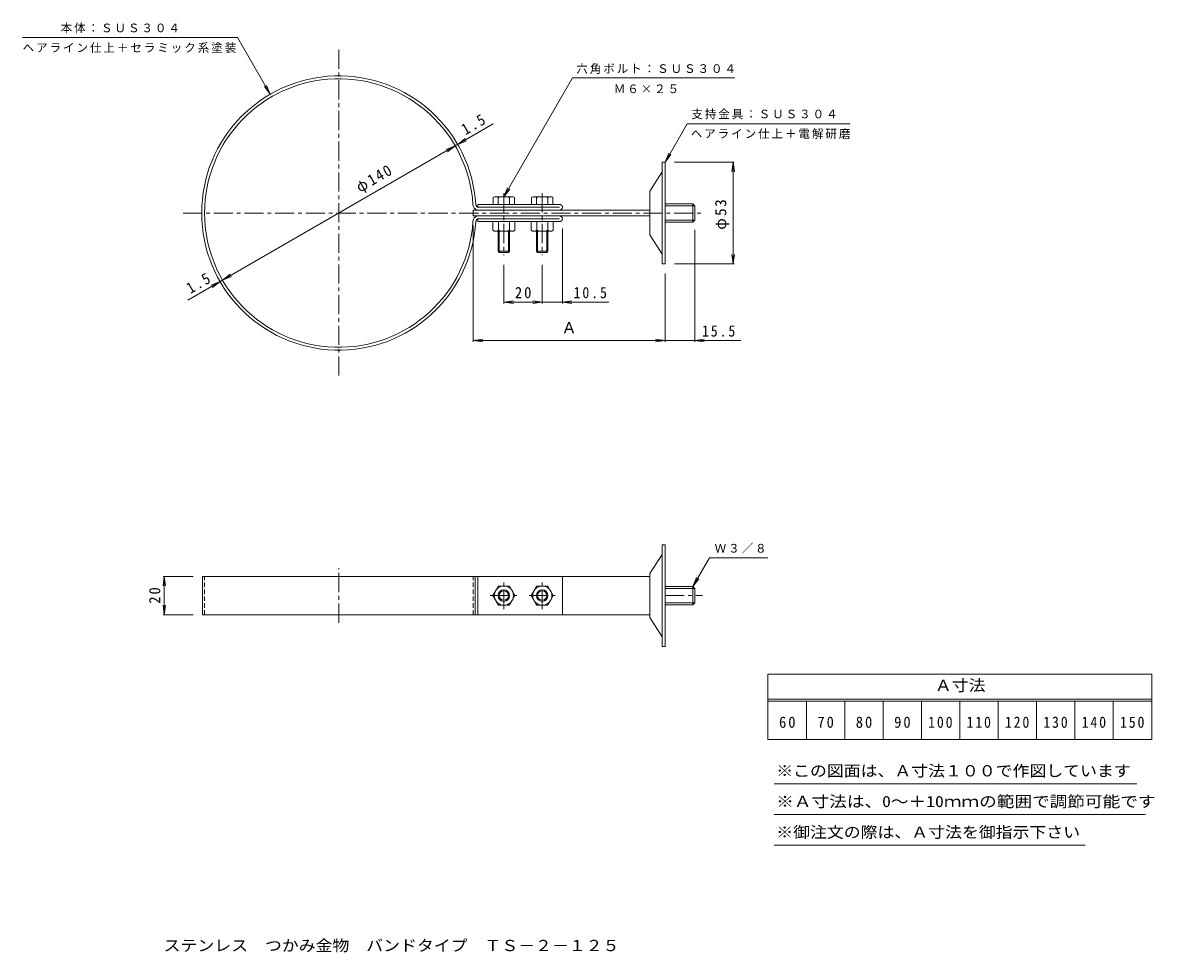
# Model space of a CAD drawing. Units: millimetres, scale not verified. Extents: x -243 to 347, y -272 to 213.
import ezdxf
from ezdxf.enums import TextEntityAlignment as Align

# ---------------------------------------------------------------- set-up
doc = ezdxf.new("R2010")
doc.units = ezdxf.units.MM
doc.header["$LTSCALE"] = 2
doc.linetypes.add('CHAIN1', pattern=[8, 5, -1, 1, -1])
doc.linetypes.add('DASHED1', pattern=[1.8, 1.2, -0.6])
for name, color, linetype, lineweight in [('0-0', 3, 'Continuous', 9), ('0-1', 2, 'Continuous', 9), ('0-2', 4, 'Continuous', 9), ('0-4', 7, 'Continuous', 9), ('0-E', 7, 'Continuous', 9)]:
    doc.layers.add(name, color=color, linetype=linetype, lineweight=lineweight)
doc.layers.add('F-5', color=2, linetype='Continuous')
doc.styles.add('ＭＳ ゴシック', font='')
doc.styles.get('ＭＳ ゴシック').set_extended_font_data('MS Gothic')

msp = doc.modelspace()

# ---------------------------------------------------------------- linework, layer by layer
at = {"layer": '0-0', "linetype": 'CHAIN1'}
for p, q in [((-77.966, 29.017), (-77.966, 198.866)), ((-159.211, 113.811), (110.634, 113.811)), ((-77.966, -99.815), (-77.966, -71.343))]:
    msp.add_line(p, q, dxfattribs=at)
at = {"layer": '0-0'}
for p, q in [((-5.105, 116.811), (37.034, 116.811)), ((-5.608, 110.724), (-5.608, 109.311)), ((-5.608, 109.311), (37.034, 109.311)), ((-5.105, 110.811), (37.034, 110.811)), ((-148.966, -75.649), (38.534, -75.649)), ((-148.966, -95.649), (-148.966, -75.649)), ((-6.966, -95.649), (-6.966, -75.649)), ((-5.608, -75.649), (-5.608, -95.649)), ((38.534, -95.649), (38.534, -75.649)), ((-148.966, -95.649), (38.534, -95.649))]:
    msp.add_line(p, q, dxfattribs=at)
at = {"layer": '0-0', "linetype": 'DASHED1'}
for p, q in [((-147.966, -95.649), (-147.966, -75.649)), ((-7.966, -95.649), (-7.966, -75.649))]:
    msp.add_line(p, q, dxfattribs=at)
at = {"layer": '0-0'}
msp.add_lwpolyline([(-5.608, 116.898), (-5.608, 118.311), (37.034, 118.311)], dxfattribs=at)
for centre, radius, start, end in [((-77.966, 113.811), 71.5, 3.60843, 356.46582), ((-77.966, 113.811), 70, 3.53418, 356.46582), ((-5.105, 118.311), 3, 183.53424, 203.24275), ((-5.105, 118.311), 1.5, 183.53424, 270), ((37.034, 116.811), 1.5, 270, 90), ((-5.105, 118.311), 3, 203.24275, 270), ((-5.105, 109.311), 3, 90, 156.75725), ((37.034, 110.811), 1.5, 270, 90), ((-5.105, 109.311), 3, 156.75725, 176.46576), ((-5.105, 109.311), 1.5, 90, 176.46576)]:
    msp.add_arc(centre, radius, start, end, dxfattribs=at)
at = {"layer": '0-1'}
for p, q in [((90.534, 140.311), (90.534, 87.311)), ((84.034, 125.255), (90.534, 135.255)), ((84.034, 125.255), (84.034, 102.366)), ((92.034, 118.573), (106.534, 118.573)), ((106.534, 118.573), (106.534, 109.048)), ((106.534, 118.573), (107.534, 117.573)), ((-7.966, 112.311), (84.034, 112.311)), ((92.034, 117.573), (107.534, 117.573)), ((107.534, 117.573), (107.534, 110.048)), ((92.034, 110.048), (107.534, 110.048)), ((92.034, 109.048), (106.534, 109.048)), ((107.534, 110.048), (106.534, 109.048)), ((84.034, 102.366), (90.534, 92.366)), ((90.534, 87.311), (92.034, 87.311)), ((84.034, -74.204), (90.534, -64.204)), ((90.534, -59.149), (90.534, -112.149)), ((38.534, -75.649), (84.034, -75.649)), ((84.034, -74.204), (84.034, -97.093)), ((92.034, -80.886), (106.534, -80.886)), ((92.034, -81.886), (107.534, -81.886)), ((106.534, -80.886), (106.534, -90.411)), ((106.534, -80.886), (107.534, -81.886)), ((107.534, -81.886), (107.534, -89.411)), ((92.034, -89.411), (107.534, -89.411)), ((92.034, -90.411), (106.534, -90.411)), ((107.534, -89.411), (106.534, -90.411)), ((38.534, -95.649), (84.034, -95.649)), ((84.034, -97.093), (90.534, -107.093)), ((90.534, -112.149), (92.034, -112.149))]:
    msp.add_line(p, q, dxfattribs=at)
at = {"layer": '0-1', "color": 7}
for p, q in [((97.034, 140.311), (128.134, 140.311)), ((127.534, 140.311), (126.881, 135.354)), ((127.534, 87.311), (127.534, 140.311)), ((127.534, 140.311), (128.186, 135.354)), ((127.534, 87.311), (126.881, 92.268)), ((127.534, 87.311), (128.186, 92.268)), ((97.034, 87.311), (128.134, 87.311))]:
    msp.add_line(p, q, dxfattribs=at)
at = {"layer": '0-1', "linetype": 'CHAIN1'}
msp.add_line((92.034, -85.649), (111.495, -85.649), dxfattribs=at)
at = {"layer": '0-1'}
for points in [[(90.534, 140.311), (92.034, 140.311), (92.034, 87.311)], [(-7.966, 112.311), (-7.966, 115.311), (84.034, 115.311)], [(90.534, -59.149), (92.034, -59.149), (92.034, -112.149)]]:
    msp.add_lwpolyline(points, dxfattribs=at)
at = {"layer": '0-2', "linetype": 'CHAIN1'}
for p, q in [((8.034, 124.117), (8.034, 91.802)), ((28.034, 124.117), (28.034, 91.802)), ((8.034, -92.769), (8.034, -78.413)), ((28.034, -92.769), (28.034, -78.413)), ((0.84, -85.649), (14.92, -85.649)), ((21.196, -85.649), (34.767, -85.649))]:
    msp.add_line(p, q, dxfattribs=at)
at = {"layer": '0-2'}
for p, q in [((2.509, 121.831), (2.509, 118.311)), ((12.296, 122.311), (3.771, 122.311)), ((5.034, 121.831), (5.034, 118.311)), ((11.034, 121.831), (11.034, 118.311)), ((13.559, 121.831), (13.559, 118.311)), ((22.509, 121.831), (22.509, 118.311)), ((32.296, 122.311), (23.771, 122.311)), ((25.034, 121.831), (25.034, 118.311)), ((31.034, 121.831), (31.034, 118.311)), ((33.559, 121.831), (33.559, 118.311)), ((2.284, 104.801), (2.284, 109.311)), ((5.171, 104.801), (5.171, 109.311)), ((10.897, 104.801), (10.897, 109.311)), ((13.784, 104.801), (13.784, 109.311)), ((22.284, 104.801), (22.284, 109.311)), ((25.171, 104.801), (25.171, 109.311)), ((30.897, 104.801), (30.897, 109.311)), ((33.784, 104.801), (33.784, 109.311)), ((12.34, 104.311), (3.727, 104.311)), ((5.034, 104.311), (5.034, 93.852)), ((5.575, 104.311), (5.575, 93.311)), ((10.492, 104.311), (10.492, 93.311)), ((11.034, 104.311), (11.034, 93.852)), ((32.34, 104.311), (23.727, 104.311)), ((25.034, 104.311), (25.034, 93.852)), ((25.575, 104.311), (25.575, 93.311)), ((30.492, 104.311), (30.492, 93.311)), ((31.034, 104.311), (31.034, 93.852)), ((2.284, -85.649), (5.171, -80.649)), ((5.171, -80.649), (10.897, -80.649)), ((13.784, -85.649), (10.897, -80.649)), ((22.284, -85.649), (25.171, -80.649)), ((25.171, -80.649), (30.897, -80.649)), ((33.784, -85.649), (30.897, -80.649)), ((13.784, -85.649), (10.897, -90.649)), ((33.784, -85.649), (30.897, -90.649))]:
    msp.add_line(p, q, dxfattribs=at)
for points in [[(10.492, 93.311), (11.034, 93.852), (5.034, 93.852), (5.575, 93.311)], [(30.492, 93.311), (31.034, 93.852), (25.034, 93.852), (25.575, 93.311)]]:
    msp.add_lwpolyline(points, close=True, dxfattribs=at)
for points in [[(2.284, -85.649), (5.171, -90.649), (10.897, -90.649)], [(22.284, -85.649), (25.171, -90.649), (30.897, -90.649)]]:
    msp.add_lwpolyline(points, dxfattribs=at)
for centre, radius in [((8.057, -85.649), 5), ((28.057, -85.649), 5), ((8.034, -85.649), 3), ((8.034, -85.649), 2.458), ((28.034, -85.649), 3), ((28.034, -85.649), 2.458)]:
    msp.add_circle(centre, radius, dxfattribs=at)
for centre, radius, start, end in [((3.771, 120.411), 1.9, 48.35789, 131.64212), ((8.034, 112.697), 9.613, 71.81625, 108.18375), ((12.296, 120.411), 1.9, 48.35788, 131.64211), ((23.771, 120.411), 1.9, 48.35789, 131.64212), ((28.034, 112.697), 9.613, 71.81625, 108.18375), ((32.296, 120.411), 1.9, 48.35788, 131.64211), ((3.727, 106.679), 2.368, 232.44278, 307.55722), ((8.034, 112.909), 8.598, 250.548, 289.452), ((12.34, 106.679), 2.368, 232.44278, 307.55722), ((23.727, 106.679), 2.368, 232.44278, 307.55722), ((28.034, 112.909), 8.598, 250.548, 289.452), ((32.34, 106.679), 2.368, 232.44278, 307.55722)]:
    msp.add_arc(centre, radius, start, end, dxfattribs=at)
at = {"layer": '0-4'}
for p, q in [((-156.642, 68.387), (2.433, 160.229)), ((-17.345, 148.811), (-21.964, 146.897)), ((-17.345, 148.811), (-21.311, 145.767)), ((-16.045, 149.561), (-12.079, 152.605)), ((-16.045, 149.561), (-11.426, 151.474)), ((-7.966, 107.311), (-7.966, 46.711)), ((38.534, 105.811), (38.534, 66.711)), ((107.534, 105.048), (107.534, 46.711)), ((8.034, 86.802), (8.034, 66.711)), ((28.034, 86.802), (28.034, 66.711)), ((-139.887, 78.061), (-144.506, 76.147)), ((-139.887, 78.061), (-143.854, 75.017)), ((-138.588, 78.811), (-134.621, 81.855)), ((-138.588, 78.811), (-133.969, 80.724)), ((92.034, 82.311), (92.034, 46.711)), ((8.034, 67.311), (12.991, 67.963)), ((8.034, 67.311), (28.034, 67.311)), ((8.034, 67.311), (12.991, 66.658)), ((28.034, 67.311), (23.077, 67.963)), ((28.034, 67.311), (23.077, 66.658)), ((28.034, 67.311), (62.666, 67.311)), ((38.534, 67.311), (43.491, 67.963)), ((38.534, 67.311), (43.491, 66.658)), ((-7.966, 47.311), (-3.009, 47.963)), ((-7.966, 47.311), (92.034, 47.311)), ((-7.966, 47.311), (-3.009, 46.658)), ((92.034, 47.311), (87.076, 47.963)), ((92.034, 47.311), (87.076, 46.658)), ((92.034, 47.311), (131.469, 47.311)), ((107.534, 47.311), (112.491, 47.963)), ((107.534, 47.311), (112.491, 46.658)), ((-168.966, -75.649), (-169.619, -80.606)), ((-153.966, -75.649), (-169.566, -75.649)), ((-168.966, -95.649), (-168.966, -75.649)), ((-168.966, -75.649), (-168.314, -80.606)), ((-168.966, -95.649), (-169.619, -90.692)), ((-168.966, -95.649), (-168.314, -90.692)), ((-153.966, -95.649), (-169.566, -95.649)), ((145.697, -126.652), (145.697, -160.652)), ((145.697, -126.652), (345.697, -126.652)), ((345.697, -126.652), (345.697, -160.652)), ((145.697, -139.652), (345.697, -139.652)), ((145.697, -140.652), (345.697, -140.652)), ((165.697, -140.652), (165.697, -160.652)), ((185.697, -140.652), (185.697, -160.652)), ((205.697, -140.652), (205.697, -160.652)), ((225.697, -140.652), (225.697, -160.652)), ((245.697, -140.652), (245.697, -160.652)), ((265.697, -140.652), (265.697, -160.652)), ((285.697, -140.652), (285.697, -160.652)), ((305.697, -140.652), (305.697, -160.652)), ((325.697, -140.652), (325.697, -160.652)), ((145.697, -160.652), (345.697, -160.652)), ((148.913, -183.801), (337.981, -183.801)), ((148.913, -199.801), (342.481, -199.801)), ((148.913, -215.801), (310.981, -215.801))]:
    msp.add_line(p, q, dxfattribs=at)
at = {"layer": '0-E'}
for p, q in [((-113.716, 175.732), (-116.76, 179.698)), ((-113.716, 175.732), (-115.63, 180.351)), ((92.034, 140.311), (93.947, 144.93)), ((92.034, 140.311), (95.078, 144.278)), ((8.034, 122.311), (9.947, 126.93)), ((8.034, 122.311), (11.078, 126.277)), ((106.534, -80.886), (108.447, -76.267)), ((106.534, -80.886), (109.577, -76.919))]:
    msp.add_line(p, q, dxfattribs=at)
for points in [[(-113.716, 175.732), (-130.794, 205.311), (-242.801, 205.311)], [(8.034, 122.311), (43.83, 184.311), (128.295, 184.311)], [(92.034, 140.311), (103.581, 160.311), (188.444, 160.311)], [(106.534, -80.886), (115.194, -65.886), (145.68, -65.886)]]:
    msp.add_lwpolyline(points, dxfattribs=at)

# ---------------------------------------------------------------- texts
at = {"layer": '0-1', "insert": (125.534, 105.061), "char_height": 5.865, "attachment_point": 7, "rotation": 90, "style": 'ＭＳ ゴシック'}
msp.add_mtext('\\T1.19;φ53', dxfattribs=at)
at = {"layer": '0-4', "color": 2, "style": 'ＭＳ ゴシック'}
msp.add_text('Ａ', height=5.865, dxfattribs=at).set_placement((38.034, 49.311), align=Align.BOTTOM_LEFT)
for s, width, p in [('Ａ寸法', 1.1, (232.697, -137.152)), ('※この図面は、Ａ寸法１００で作図しています', 1.1, (149.981, -181.667)), ('※Ａ寸法は、0～＋10ｍｍの範囲で調節可能です', 1.15, (149.981, -197.667)), ('※御注文の際は、Ａ寸法を御指示下さい', 1.1, (149.981, -213.667))]:
    msp.add_text(s, height=5.865, dxfattribs=dict(at, width=width)).set_placement(p, align=Align.BOTTOM_LEFT)
at = {"layer": '0-4', "color": 2, "char_height": 5.865, "attachment_point": 7, "style": 'ＭＳ ゴシック'}
for s, insert, rotation in [('\\T1.27;\\W0.9;1.5', (-11.926, 154.248), 30), ('\\T1.21;\\W0.95;φ140', (-66.179, 122.926), 30), ('\\T1.27;\\W0.9;1.5', (-155.273, 71.487), 30), ('\\T1.27;\\W0.95;20', (-170.966, -89.899), 90)]:
    msp.add_mtext(s, dxfattribs=dict(at, insert=insert, rotation=rotation))
for s, insert in [('\\T1.27;\\W0.95;20', (13.784, 69.311)), ('\\T1.28;\\W0.9;10.5', (44.352, 69.311)), ('\\T1.28;\\W0.9;15.5', (111.295, 49.311)), ('\\T1.27;\\W0.95;60', (151.447, -154.652)), ('\\T1.27;\\W0.95;70', (171.447, -154.652)), ('\\T1.27;\\W0.95;80', (191.447, -154.652)), ('\\T1.27;\\W0.95;90', (211.447, -154.652)), ('\\T1.27;\\W0.9;100', (229.197, -154.652)), ('\\T1.27;\\W0.9;110', (249.197, -154.652)), ('\\T1.27;\\W0.9;120', (269.197, -154.652)), ('\\T1.27;\\W0.9;130', (289.197, -154.652)), ('\\T1.27;\\W0.9;140', (309.197, -154.652)), ('\\T1.27;\\W0.9;150', (329.197, -154.652))]:
    msp.add_mtext(s, dxfattribs=dict(at, insert=insert))
at = {"layer": '0-E', "char_height": 4.399, "attachment_point": 7, "style": 'ＭＳ ゴシック'}
for s, insert in [('\\T1.17;本体：ＳＵＳ３０４', (-222.998, 207.55)), ('\\T1.17;ヘアライン仕上＋セラミック系塗装', (-242.801, 197.225)), ('\\T1.17;六角ボルト：ＳＵＳ３０４', (45.794, 186.323)), ('\\T1.17;Ｍ６×２５', (65.317, 176.246)), ('\\T1.17;支持金具：ＳＵＳ３０４', (105.765, 162.673)), ('\\T1.17;ヘアライン仕上＋電解研磨', (105.444, 152.414)), ('\\T1.17;Ｗ３／８', (117.903, -63.75))]:
    msp.add_mtext(s, dxfattribs=dict(at, insert=insert))
at = {"layer": 'F-5', "style": 'ＭＳ ゴシック', "width": 1.1}
msp.add_text('ステンレス\u3000つかみ金物\u3000バンドタイプ\u3000ＴＳ－２－１２５', height=5.865, dxfattribs=at).set_placement((-169.298, -272.758), align=Align.BOTTOM_LEFT)

doc.saveas('drawing.dxf')
